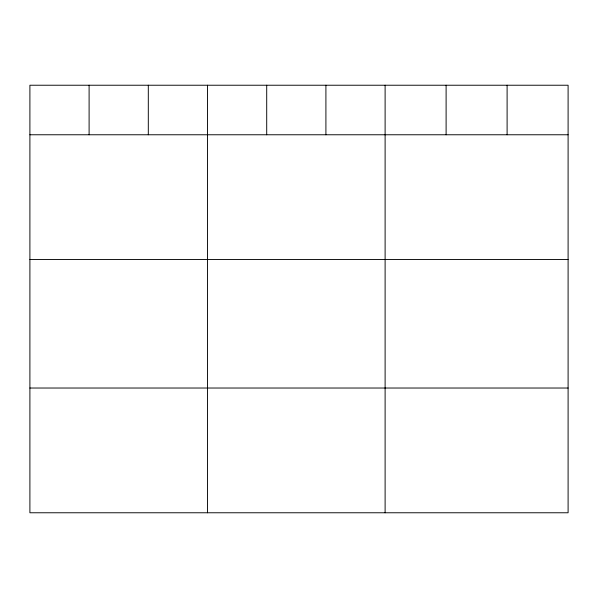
<?xml version="1.0" encoding="UTF-8"?>
<svg xmlns="http://www.w3.org/2000/svg" width="598" height="598" viewBox="0 0 598 598"><rect width="100%" height="100%" fill="white"/><g stroke="black" fill="none" stroke-linecap="round" stroke-linejoin="round"><path stroke-width="0.9" d="M568.1 134.767L568.1 512.77L29.9 512.77L29.9 85.23L568.1 85.23L568.1 134.767L29.9 134.767M29.9 259.51L568.1 259.51M29.9 388.027L568.1 388.027M507.104 85.23L507.104 134.767M446.108 85.23L446.108 134.767M385.112 85.23L385.112 512.77M325.91 85.23L325.91 134.767M266.708 85.23L266.708 134.767M207.506 85.23L207.506 512.77M148.304 85.23L148.304 134.767M89.102 85.23L89.102 134.767"/></g></svg>
